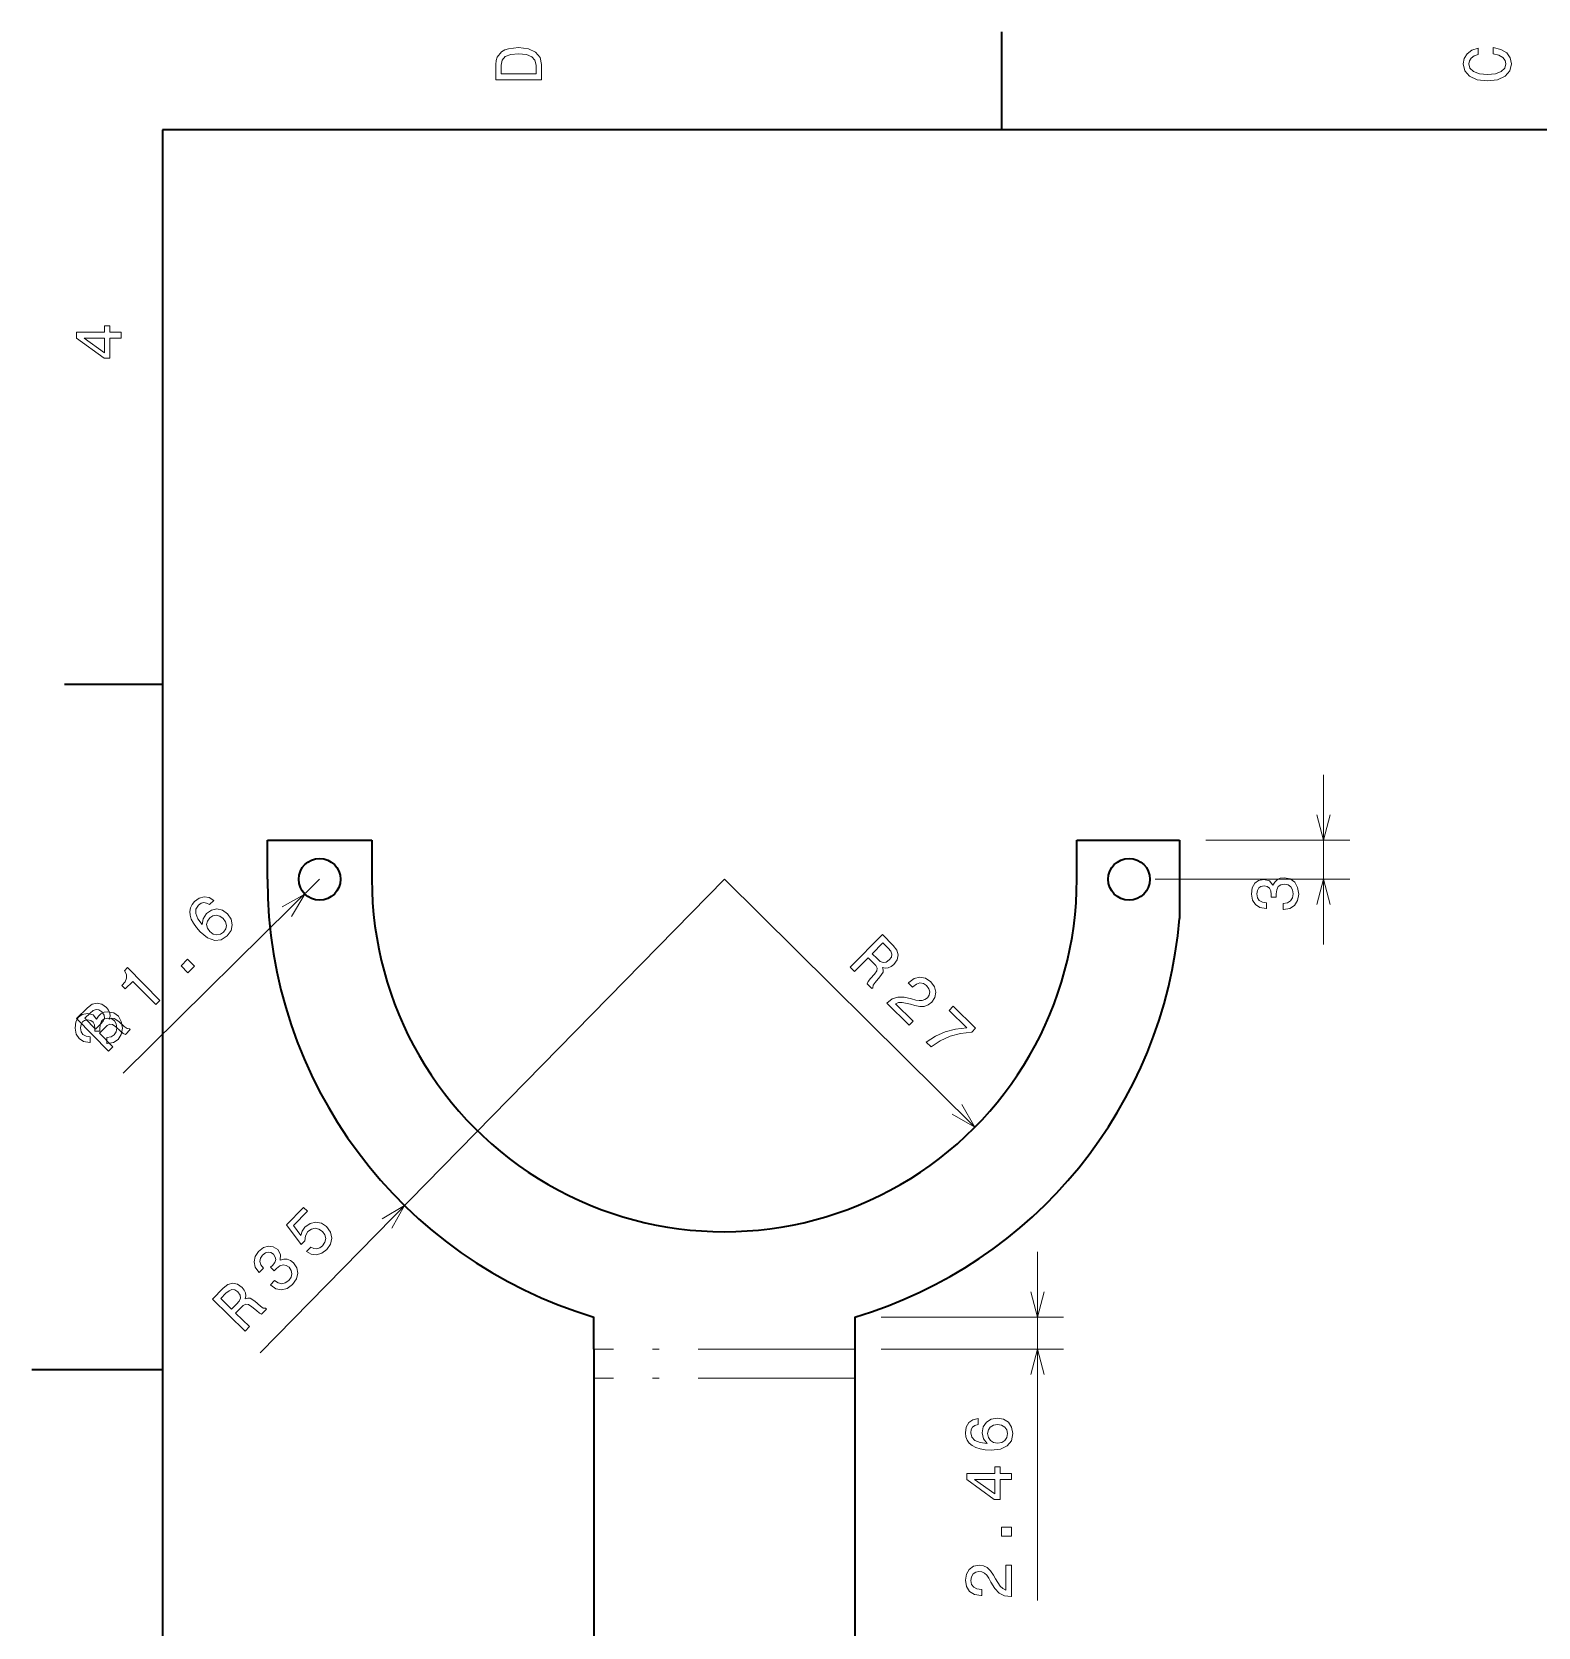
# Model space of a CAD drawing. Extents: x 0 to 297, y 0 to 210.
# Drawn here: x 0 to 115.4, y 85.3 to 207.5 of the extents above; entities that cross this region are included whole.
import ezdxf

# ---------------------------------------------------------------- set-up
doc = ezdxf.new("R2010")
doc.units = 0
doc.linetypes.add('DASHDOT', pattern=[18.5, 12, -3, 0.5, -3])

msp = doc.modelspace()

# ---------------------------------------------------------------- linework, layer by layer
at = {"color": 7, "lineweight": 35, "ltscale": 0.1875}
for p, q in [((74.300003, 200), (74.300003, 207.5)), ((10, 157.5), (2.5, 157.5))]:
    msp.add_line(p, q, dxfattribs=at)
at = {"color": 7, "lineweight": 35}
for p, q in [((287, 200), (10, 200)), ((10, 200), (10, 10)), ((43.040455, 104.33754), (43.040455, 49.337547)), ((63.040455, 104.33754), (63.040455, 49.337547))]:
    msp.add_line(p, q, dxfattribs=at)
at = {"color": 7, "lineweight": 13, "ltscale": 0.325}
msp.add_line((98.937973, 137.570984), (98.937973, 150.570984), dxfattribs=at)
at = {"color": 7, "lineweight": 35, "ltscale": 0.075}
for p, q in [((18.040455, 142.570984), (18.040455, 145.570984)), ((26.040455, 145.570984), (26.040455, 142.570984)), ((80.040451, 142.570984), (80.040451, 145.570984))]:
    msp.add_line(p, q, dxfattribs=at)
at = {"color": 7, "lineweight": 35, "ltscale": 0.2}
msp.add_line((18.040455, 145.570984), (26.040455, 145.570984), dxfattribs=at)
at = {"color": 7, "lineweight": 35, "ltscale": 0.19678}
msp.add_line((80.040451, 145.570984), (87.911652, 145.570984), dxfattribs=at)
at = {"color": 7, "lineweight": 35, "ltscale": 0.15}
msp.add_line((87.911652, 145.570984), (87.911652, 139.570984), dxfattribs=at)
at = {"color": 7, "lineweight": 13, "ltscale": 0.275658}
msp.add_line((89.911652, 145.570984), (100.937973, 145.570984), dxfattribs=at)
at = {"color": 7, "lineweight": 13}
for p, q in [((22.040455, 142.570984), (6.999691, 127.710022)), ((53.040455, 142.570984), (17.479755, 106.281921)), ((72.236626, 123.583961), (53.040455, 142.570984)), ((77.029053, 87.326889), (77.029053, 114.029968))]:
    msp.add_line(p, q, dxfattribs=at)
at = {"color": 7, "lineweight": 13, "ltscale": 0.372438}
msp.add_line((86.040451, 142.570984), (100.937973, 142.570984), dxfattribs=at)
at = {"color": 7, "lineweight": 35, "ltscale": 0.061475}
for p, q in [((43.040455, 106.570984), (43.040455, 109.029968)), ((63.040455, 109.029968), (63.040455, 106.570984))]:
    msp.add_line(p, q, dxfattribs=at)
at = {"color": 7, "lineweight": 13, "ltscale": 0.349715}
for p, q in [((65.040451, 109.029968), (79.029053, 109.029968)), ((65.040451, 106.570984), (79.029053, 106.570984))]:
    msp.add_line(p, q, dxfattribs=at)
at = {"color": 7, "linetype": 'DASHDOT', "lineweight": 13}
for p, q in [((63.040455, 106.570984), (43.040455, 106.570984)), ((63.040455, 104.33754), (43.040455, 104.33754))]:
    msp.add_line(p, q, dxfattribs=at)
at = {"color": 7, "lineweight": 35, "ltscale": 0.055836}
for p, q in [((43.040455, 106.570984), (43.040455, 104.33754)), ((63.040455, 106.570984), (63.040455, 104.33754))]:
    msp.add_line(p, q, dxfattribs=at)
at = {"color": 7, "lineweight": 35, "ltscale": 0.25}
msp.add_line((10, 105), (0, 105), dxfattribs=at)
at = {"color": 7, "lineweight": 13}
for points in [[(35.533215, 204.994965), (35.533215, 203.829971), (39.033215, 203.829971), (39.033215, 204.994965), (38.922264, 205.544678), (38.584366, 205.953171), (38.034657, 206.205338), (37.283215, 206.296112), (36.516644, 206.215424), (36.21405, 206.114563), (35.971977, 205.973343), (35.644165, 205.56485), (35.563473, 205.297562)], [(35.951801, 204.959656), (36.027451, 205.342941), (36.259438, 205.605194), (36.672985, 205.761536), (37.283215, 205.811966), (37.873272, 205.756485), (38.286816, 205.600143), (38.533936, 205.332855), (38.614628, 204.959656), (38.614628, 204.298996), (35.951801, 204.298996)], [(111.93206, 205.817017), (112.35569, 205.716141), (112.658287, 205.549713), (112.844887, 205.317734), (112.905403, 205.045395), (112.814629, 204.71759), (112.54229, 204.460388), (112.098488, 204.28891), (111.483215, 204.233429), (110.872986, 204.28891), (110.424141, 204.455338), (110.151802, 204.71254), (110.055984, 205.045395), (110.106415, 205.287476), (110.247627, 205.494247), (110.474571, 205.655624), (110.787247, 205.766571), (110.787247, 206.245682), (110.308144, 206.094391), (109.94503, 205.832138), (109.718086, 205.474075), (109.637398, 205.045395), (109.763474, 204.510818), (110.116501, 204.10231), (110.696472, 203.840057), (111.483215, 203.749283), (112.269958, 203.840057), (112.84993, 204.10231), (113.208, 204.510818), (113.329041, 205.045395), (113.233215, 205.51442), (112.965927, 205.892654), (112.527161, 206.159943), (111.93206, 206.301163)], [(6.833213, 184.02739), (6.833213, 184.481277), (5.965778, 184.481277), (5.965778, 184.98056), (5.56232, 184.98056), (5.56232, 184.481277), (3.408862, 184.481277), (3.408862, 184.022339), (5.521974, 182.489197), (5.965778, 182.489197), (5.965778, 184.02739)], [(5.56232, 182.912827), (3.993876, 184.02739), (5.56232, 184.02739)], [(95.838554, 140.246292), (95.873856, 140.246292), (96.358002, 140.326996), (96.721115, 140.564026), (96.95311, 140.937225), (97.038841, 141.431458), (96.95311, 141.955948), (96.731201, 142.349319), (96.378174, 142.601486), (95.924286, 142.692261), (95.62674, 142.651917), (95.384659, 142.54097), (95.198059, 142.359406), (95.061897, 142.11734), (94.789566, 142.445145), (94.355843, 142.561142), (93.962471, 142.485489), (93.664917, 142.268631), (93.478317, 141.915604), (93.412766, 141.431458), (93.493454, 140.97757), (93.715355, 140.629578), (94.068375, 140.402634), (94.537399, 140.326996), (94.572708, 140.326996), (94.572708, 140.775833), (94.249939, 140.816177), (94.017944, 140.947311), (93.87674, 141.159119), (93.826309, 141.45668), (93.866653, 141.718918), (93.972557, 141.910568), (94.144028, 142.026566), (94.376022, 142.071945), (94.623138, 142.026566), (94.789566, 141.905518), (94.890427, 141.69371), (94.920685, 141.406235), (94.915642, 141.209549), (95.314056, 141.209549), (95.30397, 141.45668), (95.349365, 141.774399), (95.470398, 142.011429), (95.667084, 142.152634), (95.924286, 142.203064), (96.216797, 142.147598), (96.433655, 142.001343), (96.569824, 141.769348), (96.615211, 141.461716), (96.564774, 141.143997), (96.413483, 140.912003), (96.171402, 140.765747), (95.838554, 140.710281)], [(13.923943, 140.95755), (13.568668, 141.180786), (13.198143, 141.240082), (12.8195, 141.135361), (12.457722, 140.870087), (12.270874, 140.635834), (12.155258, 140.386902), (12.103703, 140.11618), (12.123341, 139.823639), (12.21067, 139.519989), (12.369232, 139.201645), (12.599033, 138.868607), (12.90015, 138.535141), (13.460884, 138.082443), (14.001762, 137.886612), (14.504936, 137.944214), (14.966824, 138.251694), (15.251003, 138.660095), (15.349884, 139.091003), (15.259781, 139.526611), (14.987576, 139.924103), (14.589855, 140.204651), (14.166073, 140.303482), (13.74831, 140.216843), (13.3759, 139.962326), (13.10598, 139.553833), (13.05331, 139.097687), (12.71722, 139.545471), (12.551994, 139.942307), (12.561188, 140.284607), (12.748421, 140.583038), (12.956154, 140.731567), (13.166912, 140.790924), (13.380661, 140.753983), (13.593895, 140.631454)], [(14.643135, 139.576691), (14.826984, 139.311691), (14.896675, 139.040237), (14.848663, 138.76593), (14.683212, 138.531555), (14.436104, 138.358307), (14.164783, 138.310013), (13.89061, 138.37941), (13.63501, 138.573517), (13.451122, 138.83139), (13.384975, 139.099258), (13.443661, 139.369934), (13.627094, 139.62915), (13.85981, 139.781097), (14.116863, 139.829483), (14.383907, 139.760117)], [(62.683693, 135.845871), (63.017155, 135.516037), (64.056282, 136.56662), (64.396912, 136.229706), (64.63726, 135.970688), (64.745377, 135.76445), (64.714394, 135.561005), (64.541008, 135.313995), (64.239746, 134.973557), (64.052017, 134.740723), (63.970917, 134.572678), (64.347404, 134.200287), (64.414787, 134.268417), (64.431625, 134.450378), (64.587357, 134.665207), (64.959465, 135.091614), (65.192871, 135.449509), (65.202614, 135.624298), (65.140915, 135.820099), (65.373001, 135.767883), (65.597527, 135.794067), (65.818115, 135.888), (66.027588, 136.056763), (66.275299, 136.407593), (66.355309, 136.775345), (66.253426, 137.145676), (65.97683, 137.511475), (65.144974, 138.334259)], [(65.582153, 137.298904), (65.779594, 137.06105), (65.866386, 136.840424), (65.839073, 136.619171), (65.676285, 136.390045), (65.434731, 136.21756), (65.213791, 136.18782), (64.985016, 136.286407), (64.741394, 136.491913), (64.357735, 136.871399), (65.176979, 137.699661)], [(9.48027, 132.972519), (9.806732, 133.295074), (7.329063, 135.802734), (7.085114, 135.561691), (7.236759, 135.279053), (7.252937, 135.004364), (7.140697, 134.723312), (6.896404, 134.425232), (7.148071, 134.170517), (7.729244, 134.744736)], [(11.954914, 135.417587), (12.449986, 135.906738), (11.921844, 136.441269), (11.426769, 135.952118)], [(65.477882, 133.082123), (67.18821, 131.390427), (67.49321, 131.698792), (66.141441, 133.035828), (66.383423, 133.129868), (66.650818, 133.142044), (67.300621, 133.002945), (67.618568, 132.901276), (68.007713, 132.821381), (68.353561, 132.833984), (68.659622, 132.949768), (68.93309, 133.154541), (69.170044, 133.516022), (69.235596, 133.919357), (69.126381, 134.325302), (68.846123, 134.708908), (68.441612, 134.988419), (68.013184, 135.078796), (67.578674, 134.976563), (67.170197, 134.678329), (67.120544, 134.628128), (67.446831, 134.305405), (67.475204, 134.334076), (67.748642, 134.54599), (68.022774, 134.629501), (68.290443, 134.591751), (68.533836, 134.429031), (68.706329, 134.187485), (68.771851, 133.945343), (68.733932, 133.706207), (68.596008, 133.495041), (68.407768, 133.354935), (68.201332, 133.282471), (67.966011, 133.274063), (67.701851, 133.32254), (67.376808, 133.417038), (66.805542, 133.542297), (66.324066, 133.550354), (65.893333, 133.40892), (65.488525, 133.09288)], [(5.73379, 129.979111), (5.769093, 129.979111), (6.253242, 130.059799), (6.616354, 130.296829), (6.848343, 130.670029), (6.934078, 131.164276), (6.848343, 131.688766), (6.626441, 132.082138), (6.273415, 132.334305), (5.819525, 132.425079), (5.521974, 132.384735), (5.279899, 132.273788), (5.0933, 132.092224), (4.957133, 131.850143), (4.684798, 132.177963), (4.251081, 132.293961), (3.857709, 132.218307), (3.560158, 132.00145), (3.373559, 131.648422), (3.307997, 131.164276), (3.388689, 130.710388), (3.610591, 130.362396), (3.963617, 130.135452), (4.432637, 130.059799), (4.46794, 130.059799), (4.46794, 130.508652), (4.145173, 130.548996), (3.913184, 130.680115), (3.771974, 130.891937), (3.721542, 131.189484), (3.761888, 131.451736), (3.867795, 131.643372), (4.039265, 131.759369), (4.271254, 131.804764), (4.518372, 131.759369), (4.684798, 131.638336), (4.785663, 131.426514), (4.815922, 131.139053), (4.810879, 130.942368), (5.209294, 130.942368), (5.199208, 131.189484), (5.244596, 131.507217), (5.365634, 131.744247), (5.56232, 131.885452), (5.819525, 131.935883), (6.112032, 131.880417), (6.328891, 131.734161), (6.465058, 131.502167), (6.510447, 131.194534), (6.460014, 130.876801), (6.308718, 130.644821), (6.066643, 130.498566), (5.73379, 130.443085)], [(5.873829, 129.409195), (6.207466, 129.738846), (5.1689, 130.789978), (5.509708, 131.126709), (5.771465, 131.364075), (5.978939, 131.469803), (6.182011, 131.436493), (6.427017, 131.260284), (6.763969, 130.955124), (6.994625, 130.76474), (7.161736, 130.681702), (7.538418, 131.053894), (7.471073, 131.122055), (7.28931, 131.140976), (7.076294, 131.299164), (6.654186, 131.676147), (6.298996, 131.913651), (6.124325, 131.9254), (5.92783, 131.865967), (5.982716, 132.097427), (5.959103, 132.322235), (5.867714, 132.5439), (5.701378, 132.755295), (5.353405, 133.007019), (4.986599, 133.091248), (4.615131, 132.993622), (4.246178, 132.721252), (3.413883, 131.898911)], [(4.454193, 132.324158), (4.694298, 132.51886), (4.915905, 132.603104), (5.136829, 132.573257), (5.364067, 132.407837), (5.533779, 132.164322), (5.560978, 131.943054), (5.459759, 131.715424), (5.251469, 131.474182), (4.867607, 131.09491), (4.048809, 131.923615)], [(68.510567, 130.082474), (68.872711, 129.724289), (69.57621, 130.198868), (70.330338, 130.545349), (71.131508, 130.767273), (71.990402, 130.868271), (72.28476, 131.165863), (70.578018, 132.854004), (70.255287, 132.527725), (71.617813, 131.180038), (70.744614, 131.086105), (69.946953, 130.874908), (69.207016, 130.542755)], [(21.026054, 114.062614), (21.39908, 113.852417), (21.80257, 113.803009), (22.200796, 113.921173), (22.579567, 114.199615), (22.871235, 114.626961), (22.973585, 115.08448), (22.869114, 115.539902), (22.575972, 115.961319), (22.180975, 116.228355), (21.748594, 116.313126), (21.314564, 116.208878), (20.910942, 115.919479), (20.689434, 115.606964), (20.603577, 115.281563), (20.028824, 116.042488), (21.101873, 117.13752), (20.806503, 117.426956), (19.49696, 116.090591), (20.628384, 114.593521), (20.910763, 114.881691), (20.946194, 115.256508), (21.14616, 115.583069), (21.411688, 115.774773), (21.699913, 115.838318), (21.985838, 115.777023), (22.251595, 115.594269), (22.439697, 115.332275), (22.503246, 115.044052), (22.441952, 114.758125), (22.259199, 114.492371), (22.046907, 114.326172), (21.81934, 114.259666), (21.583771, 114.278679), (21.354324, 114.397606)], [(18.263805, 111.510391), (18.289021, 111.485687), (18.691296, 111.20446), (19.116543, 111.119614), (19.543442, 111.223801), (19.950596, 111.516792), (20.256454, 111.951416), (20.373287, 112.387688), (20.29763, 112.814873), (20.03698, 113.197388), (19.796219, 113.376831), (19.545666, 113.46701), (19.285316, 113.467941), (19.018631, 113.390343), (19.053555, 113.815086), (18.824963, 114.201492), (18.491055, 114.422783), (18.126755, 114.476151), (17.746395, 114.354614), (17.36071, 114.054703), (17.100662, 113.674034), (17.015598, 113.270187), (17.108906, 112.861008), (17.390949, 112.478706), (17.416164, 112.453995), (17.730312, 112.774582), (17.528019, 113.029305), (17.454098, 113.285324), (17.501492, 113.535446), (17.673725, 113.783264), (17.886093, 113.942337), (18.095867, 114.005089), (18.299522, 113.967926), (18.496983, 113.837975), (18.641716, 113.632599), (18.675873, 113.429665), (18.599663, 113.207787), (18.420078, 112.981285), (18.278816, 112.844337), (18.563377, 112.565483), (18.729134, 112.749046), (18.983925, 112.944206), (19.236275, 113.028793), (19.47559, 112.991989), (19.694592, 112.847992), (19.864685, 112.603638), (19.91721, 112.347397), (19.852097, 112.086403), (19.669201, 111.834908), (19.410805, 111.64328), (19.140373, 111.583473), (18.865108, 111.648445), (18.588547, 111.841782)], [(16.326595, 107.962677), (16.654865, 108.297668), (15.599457, 109.331894), (15.934788, 109.674088), (16.192677, 109.915649), (16.398415, 110.024719), (16.601997, 109.99469), (16.849819, 109.822449), (17.19165, 109.522781), (17.425354, 109.336136), (17.593781, 109.255829), (17.964409, 109.634041), (17.895969, 109.701111), (17.713924, 109.717087), (17.498379, 109.871826), (17.07024, 110.241943), (16.711262, 110.473679), (16.536427, 110.482605), (16.340916, 110.419998), (16.392052, 110.652321), (16.364815, 110.876724), (16.269859, 111.09687), (16.100128, 111.305557), (15.748138, 111.551636), (15.380016, 111.629929), (15.010174, 111.526321), (14.645668, 111.248016), (13.826763, 110.412338)], [(14.860069, 110.85434), (15.096996, 111.052887), (15.317219, 111.140709), (15.538593, 111.114426), (15.768475, 110.952698), (15.942097, 110.71196), (15.972866, 110.491158), (15.875332, 110.261925), (15.670967, 110.017349), (15.293282, 109.631927), (14.461205, 110.447304)], [(72.472137, 101.263344), (72.063637, 101.167526), (71.761047, 100.945618), (71.569405, 100.602676), (71.503838, 100.158875), (71.539139, 99.861328), (71.634964, 99.604126), (71.791306, 99.377182), (72.013206, 99.185532), (72.290588, 99.034241), (72.628479, 98.923286), (73.026894, 98.852676), (73.475739, 98.832504), (74.191879, 98.9132), (74.711334, 99.160316), (75.024017, 99.558731), (75.129921, 100.103401), (75.039139, 100.59259), (74.802109, 100.96579), (74.428909, 101.20787), (73.954849, 101.293602), (73.475739, 101.20787), (73.10759, 100.975876), (72.875595, 100.617813), (72.794907, 100.174011), (72.895767, 99.694901), (73.183235, 99.33683), (72.628479, 99.412476), (72.230064, 99.573868), (71.993034, 99.820984), (71.912338, 100.163925), (71.95269, 100.416077), (72.058594, 100.607727), (72.235107, 100.73381), (72.472137, 100.799362)], [(73.959892, 100.804413), (74.277618, 100.748932), (74.519691, 100.607727), (74.681076, 100.380783), (74.731506, 100.098358), (74.681076, 99.800812), (74.524734, 99.573868), (74.282661, 99.427612), (73.964935, 99.382217), (73.652252, 99.432648), (73.415222, 99.573868), (73.263931, 99.805847), (73.20845, 100.11853), (73.263931, 100.390869), (73.410179, 100.607727), (73.647217, 100.748932)], [(75.029053, 96.594322), (75.029053, 97.048218), (74.161621, 97.048218), (74.161621, 97.547493), (73.758163, 97.547493), (73.758163, 97.048218), (71.604706, 97.048218), (71.604706, 96.589279), (73.717819, 95.056137), (74.161621, 95.056137), (74.161621, 96.594322)], [(73.758163, 95.479767), (72.18972, 96.594322), (73.758163, 96.594322)], [(75.029053, 92.232941), (75.029053, 92.928909), (74.277618, 92.928909), (74.277618, 92.232941)], [(75.029053, 87.614349), (75.029053, 90.019974), (74.595337, 90.019974), (74.595337, 88.118675), (74.358307, 88.224579), (74.161621, 88.406143), (73.803551, 88.965942), (73.652252, 89.263489), (73.435394, 89.596344), (73.183235, 89.833374), (72.885681, 89.969543), (72.547791, 90.019974), (72.124161, 89.934235), (71.791306, 89.697205), (71.579491, 89.334091), (71.503838, 88.865074), (71.589577, 88.38092), (71.826607, 88.012772), (72.204849, 87.775742), (72.704132, 87.695045), (72.774734, 87.695045), (72.774734, 88.153976), (72.73439, 88.153976), (72.391449, 88.199371), (72.13929, 88.335533), (71.977905, 88.552399), (71.922424, 88.839859), (71.972862, 89.13237), (72.098938, 89.349228), (72.295624, 89.490433), (72.542747, 89.540863), (72.774734, 89.505562), (72.97142, 89.409744), (73.142891, 89.24836), (73.294189, 89.026459), (73.455566, 88.728905), (73.76825, 88.234665), (74.101105, 87.886688), (74.504562, 87.679916), (75.013931, 87.614349)]]:
    msp.add_lwpolyline(points, close=True, dxfattribs=at)
for points in [[(98.420334, 147.502838), (98.937973, 145.570984), (99.455612, 147.502838)], [(99.455612, 140.63913), (98.937973, 142.570984), (98.420334, 140.63913)], [(19.891903, 139.720428), (20.902302, 141.446442), (19.164268, 140.456863)], [(70.499123, 124.574455), (72.236626, 123.583961), (71.22715, 125.310509)], [(27.561472, 115.830544), (28.543863, 117.572647), (26.822039, 116.555138)], [(76.511421, 110.961815), (77.029053, 109.029968), (77.546692, 110.961815)], [(77.546692, 104.63913), (77.029053, 106.570984), (76.511421, 104.63913)]]:
    msp.add_lwpolyline(points, dxfattribs=at)
at = {"color": 7, "lineweight": 35}
for centre in [(22.040455, 142.570984), (84.040451, 142.570984)]:
    msp.add_circle(centre, 1.6, dxfattribs=at)
for radius, start, end in [(35, 180.000005, 253.398451), (27, 179.999995, 360), (35, 286.601551, 355.082899)]:
    msp.add_arc((53.040455, 142.570984), radius, start, end, dxfattribs=at)

doc.saveas('drawing.dxf')
